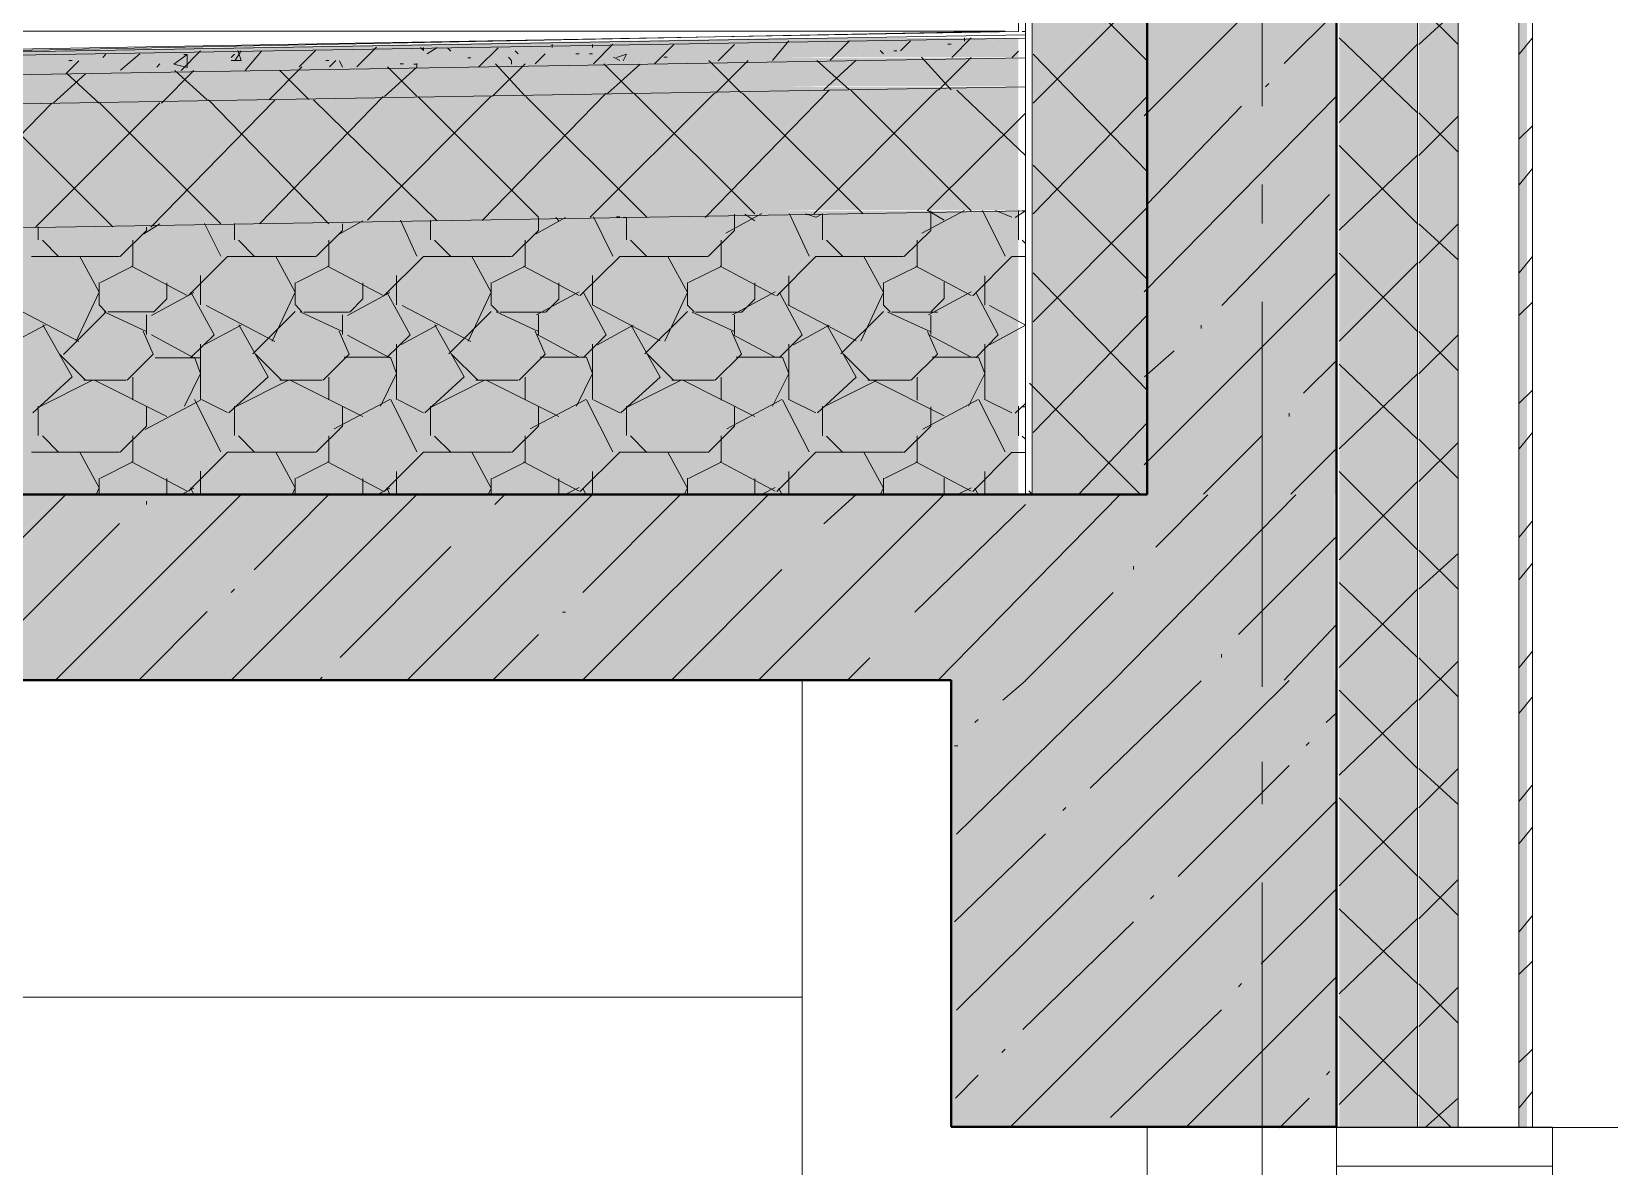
# Model space of a CAD drawing. Header units: millimetres. Extents: x -135211 to 49383, y -8033 to 228499.
# Drawn here: x -1544 to 503, y 60303 to 61775 of the extents above; entities that cross this region are included whole.
import ezdxf

# ---------------------------------------------------------------- set-up
doc = ezdxf.new("R2010")
doc.units = ezdxf.units.MM
doc.layers.add('PDF _Геометрия', color=7, linetype='Continuous', true_color=0x1d1d1d)
doc.layers.add('PDF _Сплошная заливка', color=7, linetype='Continuous', true_color=0xffffff)

msp = doc.modelspace()

# ---------------------------------------------------------------- hatches: boundary and pattern name
at = {"layer": 'PDF _Сплошная заливка', "transparency": 33554559}
h = msp.add_hatch(color=256, dxfattribs=at)
h.paths.add_polyline_path([(396.5, 60354), (396.5, 62474.1), (386.2, 62474.1), (386.2, 60354)])
h.paths.add_polyline_path([(396.5, 53047.7), (386.2, 53047.7), (386.2, 51955.6), (396.5, 51955.6)])
h.paths.add_polyline_path([(396.5, 53454.1), (386.2, 53454.1), (386.2, 53145.1), (396.5, 53145.1)])
h = msp.add_hatch(color=256, dxfattribs=at)
h.paths.add_polyline_path([(-25691.9, 61763.6), (-25780.5, 61766.9), (-25912.9, 61766.9), (-25912.9, 61742.4), (-25806.2, 61742.4), (-25691.9, 61738.2), (-25581.8, 61734), (-25353.2, 61725.5), (-25243.2, 61721.3), (-25014.6, 61712.8), (-24904.5, 61708.6), (-24676, 61700.1), (-24565.9, 61695.9), (-24451.6, 61691.6), (-24341.5, 61687.4), (-24227.2, 61683.2), (-24117.2, 61679), (-24002.9, 61674.7), (-23892.8, 61670.5), (-23892.8, 61695.9), (-24002.9, 61700.1), (-24117.2, 61704.3), (-24227.2, 61708.6), (-24455.8, 61717), (-24565.9, 61721.3), (-24680.2, 61725.5), (-24790.2, 61729.7), (-25018.8, 61738.2), (-25128.9, 61742.4), (-25243.2, 61746.7), (-25353.2, 61750.9), (-25581.8, 61759.4)])
h.paths.add_polyline_path([(-263.8, 61742.4), (-263.8, 61766.9), (-569.8, 61766.9), (-763.3, 61763.6), (-1017.3, 61759.4), (-1267.1, 61755.1), (-1521.1, 61750.9), (-2020.6, 61742.4), (-2274.5, 61738.2), (-2524.3, 61734), (-2778.3, 61729.7), (-3028, 61725.5), (-3282, 61721.3), (-3781.5, 61712.8), (-4035.5, 61708.6), (-4285.3, 61704.3), (-4539.2, 61700.1), (-5038.7, 61691.6), (-5292.7, 61687.4), (-5542.5, 61683.2), (-5796.5, 61679), (-6046.2, 61674.7), (-6300.2, 61670.5), (-22601.7, 61666.3), (-22601.7, 61640.9), (-6300.2, 61645.1), (-6046.2, 61649.3), (-5796.5, 61653.6), (-5542.5, 61657.8), (-5292.7, 61662), (-5038.7, 61666.3), (-4539.2, 61674.7), (-4285.3, 61679), (-4035.5, 61683.2), (-3781.5, 61687.4), (-3282, 61695.9), (-3028, 61700.1), (-2778.3, 61704.3), (-2524.3, 61708.6), (-2274.5, 61712.8), (-2020.6, 61717), (-1521.1, 61725.5), (-1267.1, 61729.7), (-1017.3, 61734), (-763.3, 61738.2), (-513.6, 61742.4)])
h = msp.add_hatch(color=256, dxfattribs=at)
h.paths.add_polyline_path([(-25691.9, 61738.2), (-25779.1, 61741.4), (-25912.9, 61741.4), (-25912.9, 61704.3), (-25806.2, 61704.3), (-25691.9, 61700.1), (-25581.8, 61695.9), (-25353.2, 61687.4), (-25243.2, 61683.2), (-25014.6, 61674.7), (-24904.5, 61670.5), (-24676, 61662), (-24565.9, 61657.8), (-24451.6, 61653.6), (-24341.5, 61649.3), (-24227.2, 61645.1), (-24117.2, 61640.9), (-24002.9, 61636.6), (-23892.8, 61632.4), (-23892.8, 61670.5), (-24002.9, 61674.7), (-24117.2, 61679), (-24227.2, 61683.2), (-24455.8, 61691.6), (-24565.9, 61695.9), (-24680.2, 61700.1), (-24790.2, 61704.3), (-25018.8, 61712.8), (-25128.9, 61717), (-25243.2, 61721.3), (-25353.2, 61725.5), (-25581.8, 61734)])
h.paths.add_polyline_path([(-263.8, 61704.3), (-263.8, 61741.4), (-572.7, 61741.4), (-763.3, 61738.2), (-1017.3, 61734), (-1267.1, 61729.7), (-1521.1, 61725.5), (-2020.6, 61717), (-2274.5, 61712.8), (-2524.3, 61708.6), (-2778.3, 61704.3), (-3028, 61700.1), (-3282, 61695.9), (-3781.5, 61687.4), (-4035.5, 61683.2), (-4285.3, 61679), (-4539.2, 61674.7), (-5038.7, 61666.3), (-5292.7, 61662), (-5542.5, 61657.8), (-5796.5, 61653.6), (-6046.2, 61649.3), (-6300.2, 61645.1), (-22601.7, 61640.9), (-22601.7, 61602.8), (-6300.2, 61607), (-6046.2, 61611.2), (-5796.5, 61615.5), (-5542.5, 61619.7), (-5292.7, 61623.9), (-5038.7, 61628.2), (-4539.2, 61636.6), (-4285.3, 61640.9), (-4035.5, 61645.1), (-3781.5, 61649.3), (-3282, 61657.8), (-3028, 61662), (-2778.3, 61666.3), (-2524.3, 61670.5), (-2274.5, 61674.7), (-2020.6, 61679), (-1521.1, 61687.4), (-1267.1, 61691.6), (-1017.3, 61695.9), (-763.3, 61700.1), (-513.6, 61704.3)])
h = msp.add_hatch(color=256, dxfattribs=at)
h.paths.add_polyline_path([(-25691.9, 61700.1), (-25779.3, 61703.4), (-25912.9, 61703.4), (-25912.9, 61543.5), (-25806.2, 61543.5), (-25691.9, 61539.3), (-25581.8, 61535), (-25353.2, 61526.6), (-25243.2, 61522.3), (-25014.6, 61513.9), (-24904.5, 61509.6), (-24676, 61501.2), (-24565.9, 61496.9), (-24451.6, 61492.7), (-24341.5, 61488.5), (-24227.2, 61484.2), (-24117.2, 61480), (-24002.9, 61475.8), (-23892.8, 61471.5), (-23892.8, 61632.4), (-24002.9, 61636.6), (-24117.2, 61640.9), (-24227.2, 61645.1), (-24455.8, 61653.6), (-24565.9, 61657.8), (-24680.2, 61662), (-24790.2, 61666.3), (-25018.8, 61674.7), (-25128.9, 61679), (-25243.2, 61683.2), (-25353.2, 61687.4), (-25581.8, 61695.9)])
h.paths.add_polyline_path([(-263.8, 61543.5), (-263.8, 61703.4), (-572.3, 61703.4), (-763.3, 61700.1), (-1017.3, 61695.9), (-1267.1, 61691.6), (-1521.1, 61687.4), (-2020.6, 61679), (-2274.5, 61674.7), (-2524.3, 61670.5), (-2778.3, 61666.3), (-3028, 61662), (-3282, 61657.8), (-3781.5, 61649.3), (-4035.5, 61645.1), (-4285.3, 61640.9), (-4539.2, 61636.6), (-5038.7, 61628.2), (-5292.7, 61623.9), (-5542.5, 61619.7), (-5796.5, 61615.5), (-6046.2, 61611.2), (-6300.2, 61607), (-22601.7, 61602.8), (-22601.7, 61441.9), (-6300.2, 61446.1), (-6046.2, 61450.4), (-5796.5, 61454.6), (-5542.5, 61458.8), (-5292.7, 61463.1), (-5038.7, 61467.3), (-4539.2, 61475.8), (-4285.3, 61480), (-4035.5, 61484.2), (-3781.5, 61488.5), (-3282, 61496.9), (-3028, 61501.2), (-2778.3, 61505.4), (-2524.3, 61509.6), (-2274.5, 61513.9), (-2020.6, 61518.1), (-1521.1, 61526.6), (-1267.1, 61530.8), (-1017.3, 61535), (-763.3, 61539.3), (-513.6, 61543.5)])
h = msp.add_hatch(color=256, dxfattribs=at)
h.paths.add_polyline_path([(-25691.9, 61539.3), (-25779.5, 61542.5), (-25912.9, 61542.5), (-25912.9, 61175.2), (-23892.8, 61175.2), (-23892.8, 61471.5), (-24002.9, 61475.8), (-24117.2, 61480), (-24227.2, 61484.2), (-24455.8, 61492.7), (-24565.9, 61496.9), (-24680.2, 61501.2), (-24790.2, 61505.4), (-25018.8, 61513.9), (-25128.9, 61518.1), (-25243.2, 61522.3), (-25353.2, 61526.6), (-25581.8, 61535)])
h.paths.add_polyline_path([(-263.8, 61175.2), (-263.8, 61542.5), (-571.9, 61542.5), (-763.3, 61539.3), (-1017.3, 61535), (-1267.1, 61530.8), (-1521.1, 61526.6), (-2020.6, 61518.1), (-2274.5, 61513.9), (-2524.3, 61509.6), (-2778.3, 61505.4), (-3028, 61501.2), (-3282, 61496.9), (-3781.5, 61488.5), (-4035.5, 61484.2), (-4285.3, 61480), (-4539.2, 61475.8), (-5038.7, 61467.3), (-5292.7, 61463.1), (-5542.5, 61458.8), (-5796.5, 61454.6), (-6046.2, 61450.4), (-6300.2, 61446.1), (-22601.7, 61441.9), (-22601.7, 61175.2)])
h = msp.add_hatch(color=256, dxfattribs=at)
h.paths.add_polyline_path([(-89594.3, 60933.9), (-89594.3, 61174.9), (-103546, 61174.9), (-103546, 60933.9)])
h.paths.add_polyline_path([(146.8, 60933.9), (146.8, 61174.9), (-22999.7, 61174.9), (-22999.7, 60933.9)])
h.paths.add_polyline_path([(-23351, 60933.9), (-23351, 61174.9), (-26352.2, 61174.9), (-26352.2, 60933.9)])
h.paths.add_polyline_path([(-26398.8, 60933.9), (-26398.8, 61174.9), (-44097.3, 61174.9), (-44097.3, 60933.9)])
h.paths.add_polyline_path([(-45350.3, 60933.9), (-45350.3, 61174.9), (-51128.4, 61174.9), (-51128.4, 60933.9)])
h.paths.add_polyline_path([(-77398.8, 60933.9), (-77398.8, 61174.9), (-79396.8, 61174.9), (-79396.8, 60933.9)])
h.paths.add_polyline_path([(-82897.6, 60933.9), (-82897.6, 61174.9), (-86097.8, 61174.9), (-86097.8, 60933.9)])

# ---------------------------------------------------------------- linework, layer by layer
at = {"layer": 'PDF _Геометрия', "color": 7, "lineweight": 9}
for points in [[(305.6, 62372.6), (385.9, 62372.6), (385.9, 60353.3), (385.9, 62474.1), (114.6, 62474.1)], [(386.2, 60353.2), (403.4, 60353.2), (403.4, 62474.1), (386.2, 62474.1)], [(-22594, 61174.2), (-254.6, 61174.2), (-254.6, 61542.5), (-254.6, 61703.4), (-254.6, 61741.4), (-254.6, 61766.9), (-254.6, 61771.1), (-254.6, 61775.3), (-254.6, 62372.2), (-258.7, 62372.2)], [(-258.9, 61174.6), (-245.9, 61174.6), (-245.9, 62372.6), (-258.9, 62372.6)], [(-244.5, 61174.5), (-96.7, 61174.5), (-96.7, 62372.5), (-244.5, 62372.5)], [(149, 62372.9), (149, 60353.8), (-100.6, 60353.8)], [(152.7, 60353.3), (254.3, 60353.3), (254.3, 62372.5), (152.7, 62372.5)], [(256.1, 60353.1), (306.9, 60353.1), (306.9, 62372.4), (256.1, 62372.4)], [(-6291.6, 61669.6), (-263.4, 61775.3), (-263.4, 62296)], [(52.5, 61678.6), (52.5, 62178.1)], [(-1788, 61775.8), (-280.9, 61775.8), (-1788, 61746.2)], [(-258.7, 61775.3), (-254.6, 61775.3)], [(52.5, 61526.2), (52.5, 61577)], [(52.5, 60925.1), (52.5, 61424.6)], [(-7144, 60522.4), (-544.2, 60522.4), (-544.2, 60933.1), (-544.2, 52855.9)], [(-544.2, 60933.1), (-7144, 60933.1)], [(-351.1, 60933.8), (-550, 60933.8)], [(52.5, 60772.7), (52.5, 60827.7)], [(52.5, 60171.6), (52.5, 60671.2)], [(-47.3, 60353), (1061.5, 60353), (1061.5, 60653.6)], [(-239.1, 60353.6), (-52.8, 60353.6)], [(-96.7, 56975.1), (-96.7, 60353.2)], [(305.6, 60353.3), (385.9, 60353.3)], [(429.7, 60353.6), (429.7, 60277.3)]]:
    msp.add_lwpolyline(points, dxfattribs=at)
at = {"layer": 'PDF _Геометрия', "color": 7, "lineweight": 40}
for points in [[(-96.7, 62372.5), (-96.7, 61174.5), (-22994.2, 61174.5)], [(-350.9, 60353.8), (149, 60353.8), (149, 60933.7), (149, 61174.9), (149, 62372.9), (-100.6, 62372.9)], [(-22998.7, 60933.8), (-351.1, 60933.8), (-351.1, 60353.8)]]:
    msp.add_lwpolyline(points, dxfattribs=at)
at = {"layer": 'PDF _Геометрия', "lineweight": 9}
for points in [[(-100.6, 61666), (149, 61915.8)], [(-96.7, 61737.5), (-244.5, 61885.7)], [(-244.5, 61682.5), (-96.7, 61830.7)], [(306.9, 61758.5), (256.1, 61809.3)], [(256.1, 61758.5), (306.9, 61805.2)], [(81.1, 61733.7), (149, 61801.5)], [(-582.9, 61737.9), (-561.7, 61763.3)], [(-508, 61738.1), (-482.8, 61763.5)], [(-416.8, 61750.5), (-403.8, 61763.2)], [(-350.1, 61741.7), (-324.8, 61767.1)], [(-333.6, 61767.1), (-333.6, 61762.9)], [(-289.7, 61763.2), (-289.7, 61763.2)], [(254.3, 61669.9), (152.7, 61767.2)], [(386.2, 61745.9), (403.4, 61767.1)], [(-1451.9, 61741.8), (-1447.9, 61746.1)], [(-1429.1, 61725.2), (-1404, 61746.4)], [(-1350.1, 61724.9), (-1325.1, 61750.3)], [(-1346.7, 61745.7), (-1342.6, 61745.7)], [(-1285.4, 61737.9), (-1272.4, 61737.9), (-1276.5, 61750.6)], [(-1285.2, 61741.7), (-1281.2, 61745.9)], [(-1280.5, 61737.4), (-1272.4, 61750.1)], [(-1267.1, 61724.6), (-1246.1, 61750)], [(-1254.9, 61742.1), (-1254.9, 61742.1)], [(-1197, 61729.5), (-1175.9, 61750.7)], [(-1175.9, 61742.2), (-1175.9, 61742.2)], [(-1122.1, 61729.6), (-1096.9, 61755.1)], [(-1039.6, 61754.8), (-1035.5, 61750.6), (-1035.5, 61754.8)], [(-1030.9, 61746.3), (-1018, 61754.8)], [(-1004.5, 61754.2), (-1000.4, 61750)], [(-978.2, 61741.4), (-974.1, 61741.4)], [(-964.2, 61729), (-939, 61754.4)], [(-925.5, 61742.2), (-921.5, 61737.9)], [(-916.7, 61750.5), (-912.7, 61746.3)], [(-890.6, 61733.5), (-877.6, 61746.2)], [(-868.8, 61754.6), (-868.8, 61758.9)], [(-837.8, 61746.5), (-833.7, 61746.5)], [(-820.2, 61746.4), (-816.2, 61746.4)], [(-816.2, 61758.7), (-816.2, 61754.5)], [(-815, 61733.6), (-789.8, 61759)], [(-789.2, 61742.1), (-781.1, 61737.9)], [(-785.3, 61741.6), (-772.3, 61745.8), (-776.4, 61737.4)], [(-736.1, 61733.4), (-710.9, 61758.7)], [(-723.7, 61741.9), (-719.6, 61741.9)], [(-653.1, 61737.3), (-631.9, 61758.4)], [(-465.2, 61746), (-465.2, 61746)], [(-443, 61750.6), (-438.9, 61746.4)], [(-425.4, 61750.5), (-421.3, 61750.5)], [(-351.1, 61699.9), (-389.4, 61742.3)], [(-377.5, 61750.4), (-377.5, 61750.4)], [(-367.2, 61699.4), (-324.8, 61741.7)], [(-355.2, 61758.8), (-351.1, 61758.8)], [(-271.6, 61741.5), (-263.4, 61750)], [(-96.7, 61593.6), (-244.5, 61746)], [(152.7, 61657.2), (254.3, 61758.8)], [(-1516.2, 61682.2), (-1474.2, 61720.4)], [(-1500, 61720.3), (-1483, 61737.3)], [(-1456.7, 61682.6), (-1498.7, 61720.7)], [(-1495.8, 61737.8), (-1491.8, 61737.8)], [(-1381.7, 61729.3), (-1377.7, 61733.5)], [(-1375.9, 61682.6), (-1333.8, 61725)], [(-1316.3, 61686.8), (-1358.4, 61724.9)], [(-1235.6, 61687.2), (-1193.4, 61729.6)], [(-1184.7, 61687.2), (-1222.7, 61725.3)], [(-1162.4, 61737.9), (-1158.4, 61737.9)], [(-1157.7, 61729.4), (-1149.6, 61737.8)], [(-1140.8, 61728.9), (-1144.9, 61737.4)], [(-1086.5, 61690.9), (-1044.3, 61729)], [(-1044.3, 61691.4), (-1082.4, 61729.4)], [(-1065.9, 61733.3), (-1061.8, 61733.3)], [(-1048.3, 61733.2), (-1044.3, 61733.2)], [(-1044.3, 61729.4), (-1044.3, 61733.7)], [(-946.1, 61691.3), (-903.9, 61733.6)], [(-903.9, 61691.3), (-942.1, 61733.6)], [(-921.5, 61733.2), (-921.5, 61737.5)], [(-763.5, 61695.4), (-801.7, 61733.5)], [(-797, 61694.9), (-754.7, 61733.1)], [(-623.1, 61695.4), (-665.4, 61737.7)], [(-656.7, 61695.3), (-614.4, 61737.6)], [(-623.1, 61737.2), (-623.1, 61737.2)], [(-482.8, 61699.6), (-525.1, 61737.6)], [(-516.3, 61699.9), (-474, 61738)], [(-529.2, 61538.7), (-368.7, 61699.5)], [(57.2, 61703.5), (61.2, 61707.8)], [(-1678.9, 61517.3), (-1518.1, 61682.4)], [(-1538.7, 61521.9), (-1377.7, 61682.8)], [(-1298.7, 61525.9), (-1455.7, 61682.5)], [(-1389.7, 61521.3), (-1228.5, 61686.4)], [(-1158.4, 61525.8), (-1314.7, 61686.6)], [(-1248.6, 61526), (-1088.2, 61691.1)], [(-1018, 61529.9), (-1178.5, 61686.6)], [(-1108.4, 61530.6), (-947.8, 61691.5)], [(-886.4, 61534.6), (-1043, 61691.2)], [(-959.5, 61530), (-798.6, 61695.2)], [(-746, 61534.6), (-902.8, 61691.1)], [(-819.2, 61534.6), (-658.2, 61695.5)], [(-605.6, 61538.7), (-762.6, 61695.3)], [(-670.3, 61534.1), (-509.1, 61699.2)], [(-465.2, 61538.6), (-621.6, 61695.2)], [(-324.8, 61542.8), (-481.3, 61699.4)], [(-254.6, 61614.4), (-343.5, 61699.1)], [(-244.5, 61538.6), (-96.7, 61691)], [(-100.6, 61437.4), (149, 61691.4)], [(-1439.1, 61521.7), (-1596, 61678.3)], [(-381.9, 61542.5), (-254.6, 61669.5)], [(-96.5, 61551.2), (26.1, 61678.3)], [(306.9, 61618.9), (256.1, 61669.7)], [(256.1, 61614.6), (306.9, 61665.4)], [(386.2, 61635.9), (403.4, 61652.8)], [(254.3, 61525.9), (152.7, 61627.5)], [(-96.7, 61453.9), (-244.5, 61602.1)], [(152.7, 61517.5), (254.3, 61614.8)], [(386.2, 61576.6), (403.4, 61597.8)], [(0.3, 61420), (140.2, 61564)], [(-666.1, 61483.2), (-631.9, 61517.2), (-631.9, 61538.3)], [(-643.2, 61513.7), (-596.8, 61539.1)], [(-605.6, 61529.7), (-618.6, 61538.2)], [(-535.4, 61483.9), (-560.6, 61538.9)], [(-526.6, 61534.6), (-539.6, 61538.8)], [(-526, 61534.5), (-517.8, 61538.8), (-517.8, 61504.9)], [(-411.7, 61483.2), (-377.5, 61517.1), (-377.5, 61542.5)], [(-389, 61513.6), (-333.6, 61543.2)], [(-359.9, 61530.7), (-381.1, 61543.3)], [(-280.9, 61483.8), (-310.3, 61543)], [(-272.2, 61534.6), (-293.4, 61543)], [(-267.7, 61534), (-254.6, 61542.5), (-258.7, 61542.5)], [(-263.4, 61504.9), (-263.4, 61543)], [(-244.5, 61398.8), (-96.7, 61547.1)], [(-1535.6, 61505.1), (-1535.6, 61522.1)], [(-1429.2, 61483.4), (-1395.3, 61517.3), (-1395.3, 61521.6)], [(-1398.7, 61513), (-1377.7, 61525.7)], [(-1298.7, 61484), (-1319.8, 61526.3)], [(-1281.2, 61505.1), (-1281.2, 61526.2)], [(-1174.8, 61483.4), (-1140.8, 61517.2), (-1140.8, 61525.7)], [(-1144.5, 61512.9), (-1114.5, 61529.8)], [(-1044.3, 61483.9), (-1065.4, 61530.5)], [(-1026.7, 61505), (-1026.7, 61530.5)], [(-920.5, 61483.3), (-886.4, 61517.2), (-886.4, 61534.1)], [(-889.4, 61512.8), (-851.3, 61534)], [(-860, 61529.8), (-864.1, 61534)], [(-789.8, 61483.9), (-815, 61534.7)], [(-781.1, 61534.7), (-785.1, 61534.7)], [(-776.4, 61534.2), (-772.3, 61534.2)], [(-772.3, 61505), (-772.3, 61534.6)], [(256.1, 61474.9), (306.9, 61525.8)], [(306.9, 61479.1), (256.1, 61525.8)], [(-1509.3, 61483.4), (-1530.3, 61504.6)], [(-1454.8, 61449.6), (-1412.8, 61470.8), (-1412.8, 61504.7)], [(-1254.9, 61483.3), (-1275.9, 61504.5)], [(-1200.5, 61449.6), (-1158.4, 61470.7), (-1158.4, 61504.6)], [(-1000.4, 61483.3), (-1021.5, 61504.5)], [(-946.1, 61449.5), (-903.9, 61470.7), (-903.9, 61504.5)], [(-746, 61483.3), (-767.1, 61504.4)], [(-691.7, 61449.5), (-649.5, 61470.6), (-649.5, 61504.5)], [(-491.5, 61483.2), (-512.7, 61504.4)], [(-437.4, 61449.5), (-395, 61470.6), (-395, 61504.5)], [(-254.6, 61500.2), (-258.7, 61504.4)], [(-1544.3, 61483.6), (-1430.3, 61483.6)], [(-1486.6, 61373.6), (-1456.7, 61437.1), (-1481.7, 61483.6)], [(-1340.9, 61432.7), (-1290, 61483.5)], [(-1290.1, 61483.5), (-1175.9, 61483.5)], [(-1232.2, 61373.5), (-1202.2, 61437), (-1227.3, 61483.6)], [(-1086.6, 61432.7), (-1035.5, 61483.4)], [(-1035.9, 61483.4), (-921.5, 61483.4)], [(-977.8, 61373.5), (-947.8, 61437), (-972.9, 61483.6)], [(-832.2, 61432.6), (-781.1, 61483.4)], [(-781.7, 61483.4), (-667, 61483.4)], [(-722.6, 61373.4), (-693.3, 61436.9), (-718.5, 61483.5)], [(-577.1, 61432.5), (-526.6, 61483.3)], [(-526.6, 61483.3), (-412.6, 61483.3)], [(-468.2, 61373.4), (-438.9, 61436.9), (-464.1, 61483.4)], [(-322.7, 61432.5), (-272.2, 61483.3)], [(-271.8, 61483.2), (-254.6, 61483.2)], [(254.3, 61386.2), (152.7, 61487.8)], [(152.7, 61373.5), (254.3, 61475.2)], [(386.2, 61462.3), (403.4, 61483.4)], [(-1342.6, 61432.9), (-1414.6, 61471)], [(-1325.1, 61420.6), (-1325.1, 61458.7)], [(-1088.2, 61432.8), (-1160.3, 61470.9)], [(-1070.6, 61420.5), (-1070.6, 61458.6)], [(-833.7, 61432.8), (-906, 61470.9)], [(-816.2, 61420.5), (-816.2, 61458.6)], [(-579.3, 61432.7), (-650.9, 61470.9)], [(-561.7, 61420.4), (-561.7, 61458.5)], [(-324.8, 61432.7), (-396.6, 61470.8)], [(-307.3, 61420.4), (-307.3, 61458.5)], [(-96.7, 61310), (-244.5, 61462.4)], [(-100.6, 61213.1), (149, 61462.8)], [(-1456.7, 61420.2), (-1456.7, 61449.8)], [(-1388.8, 61407), (-1333.8, 61436.6)], [(-1385.9, 61411.3), (-1368.9, 61428.3), (-1368.9, 61449.4)], [(-1337.5, 61352.3), (-1307.5, 61381.9), (-1337.5, 61437)], [(-1202.2, 61420.1), (-1202.2, 61449.7)], [(-1134.5, 61407), (-1079.4, 61436.6)], [(-1131.5, 61411.3), (-1114.5, 61428.3), (-1114.5, 61449.4)], [(-1083.1, 61352.2), (-1053.1, 61381.9), (-1083.1, 61437)], [(-947.8, 61420), (-947.8, 61449.7)], [(-888.9, 61407.8), (-833.7, 61437.5)], [(-877.1, 61411.2), (-860, 61428.2), (-860, 61449.4)], [(-827.9, 61352.2), (-798.6, 61381.8), (-827.9, 61436.9)], [(-693.3, 61420), (-693.3, 61449.7)], [(-634.6, 61407.8), (-579.3, 61437.4)], [(-622.7, 61411.2), (-605.6, 61428.1), (-605.6, 61449.3)], [(-573.5, 61352.2), (-544.2, 61381.8), (-573.5, 61436.8)], [(-438.9, 61420), (-438.9, 61449.6)], [(-380.3, 61407.7), (-324.8, 61437.4)], [(-377, 61412.1), (-359.9, 61429.1), (-359.9, 61450.2)], [(-319.1, 61352.1), (-289.7, 61381.8), (-319.1, 61436.8)], [(-1483, 61373.3), (-1571.9, 61419.8)], [(-1447.9, 61411.7), (-1456, 61420.1)], [(-1228.5, 61373.1), (-1317.6, 61419.8)], [(-1193.4, 61411.6), (-1201.5, 61420.1)], [(-974.1, 61373.1), (-1063.3, 61419.7)], [(-939, 61411.6), (-947.1, 61420)], [(-728.4, 61374.1), (-817, 61420.6)], [(-684.6, 61411.5), (-692.7, 61420)], [(-474, 61374), (-562.7, 61420.5)], [(-430.1, 61411.5), (-438.3, 61419.9)], [(-301.1, 61368.9), (-254.6, 61394.3), (-301.1, 61419.7)], [(386.2, 61407.3), (403.4, 61424.2)], [(-1573.7, 61369.2), (-1526.9, 61394.5)], [(-1542.7, 61280.6), (-1491.8, 61327.2), (-1529.7, 61394.9)], [(-1502.9, 61356.2), (-1447.9, 61411.2)], [(-1395.3, 61386), (-1450.2, 61411.4)], [(-1445.5, 61411.4), (-1386.5, 61411.4)], [(-1395.3, 61382.3), (-1395.3, 61407.7)], [(-1319.4, 61369.1), (-1272.4, 61394.5)], [(-1288.3, 61280.5), (-1237.3, 61327.2), (-1275.4, 61394.8)], [(-1257.3, 61357.1), (-1202.2, 61412.1)], [(-1140.8, 61386), (-1195.9, 61411.4)], [(-1191.2, 61411.3), (-1132, 61411.3)], [(-1140.8, 61382.3), (-1140.8, 61407.6)], [(-1064.2, 61369.1), (-1018, 61394.5)], [(-1034, 61280.5), (-982.9, 61327.1), (-1021, 61394.8)], [(-1002.9, 61357.1), (-947.8, 61412.1)], [(-886.4, 61386), (-941.6, 61411.4)], [(-936.8, 61411.3), (-877.6, 61411.3)], [(-886.4, 61382.2), (-886.4, 61407.6)], [(-809.8, 61369), (-763.5, 61394.4)], [(-779.6, 61280.4), (-728.4, 61327), (-766.6, 61394.8)], [(-748.6, 61357), (-693.3, 61412)], [(-631.9, 61385.9), (-687.2, 61411.3)], [(-682.5, 61411.3), (-623.1, 61411.3)], [(-631.9, 61382.2), (-631.9, 61407.5)], [(-555.5, 61369), (-509.1, 61394.4)], [(-524.5, 61280.4), (-474, 61327), (-512.3, 61394.7)], [(-494.3, 61357), (-438.9, 61411.9)], [(-377.5, 61385.8), (-432.9, 61411.3)], [(-428.2, 61411.2), (-368.7, 61411.2)], [(-377.5, 61382.1), (-377.5, 61407.5)], [(-244.5, 61255), (-96.7, 61407.3)], [(-26.5, 61390.1), (-26.5, 61394.4)], [(-1420.4, 61323), (-1386.5, 61356.8), (-1399.4, 61386.5)], [(-1333.8, 61351.9), (-1388.8, 61381.6)], [(-1166.1, 61322.9), (-1132, 61356.8), (-1145, 61386.5)], [(-1079.4, 61351.9), (-1134.5, 61381.5)], [(-911.7, 61322.9), (-877.6, 61356.7), (-890.6, 61386.4)], [(-833.7, 61352.8), (-888.9, 61382.5)], [(-657.3, 61322.9), (-623.1, 61356.7), (-636.1, 61386.4)], [(-579.3, 61352.8), (-634.6, 61382.4)], [(-402.9, 61322.8), (-368.7, 61356.7), (-381.7, 61386.3)], [(-324.8, 61352.7), (-380.3, 61382.4)], [(306.9, 61335.2), (256.1, 61386)], [(256.1, 61331), (306.9, 61381.8)], [(-1474.2, 61322.9), (-1508.2, 61356.8)], [(-1384.1, 61351.9), (-1325.1, 61351.9)], [(-1346.1, 61289.4), (-1325.1, 61331.7), (-1333.1, 61352.9)], [(-1325.1, 61297.8), (-1325.1, 61369.8)], [(-1219.8, 61322.9), (-1253.8, 61356.7)], [(-1138.6, 61352.8), (-1079.4, 61352.8)], [(-1091.7, 61289.3), (-1070.6, 61331.7), (-1078.7, 61352.8)], [(-1070.6, 61297.8), (-1070.6, 61369.8)], [(-965.3, 61322.8), (-999.4, 61356.7)], [(-884.2, 61352.8), (-824.9, 61352.8)], [(-837.3, 61289.2), (-816.2, 61331.6), (-824.3, 61352.8)], [(-816.2, 61297.7), (-816.2, 61369.7)], [(-710.9, 61322.7), (-745, 61356.6)], [(-629.9, 61352.7), (-570.5, 61352.7)], [(-582.9, 61289.2), (-561.7, 61331.6), (-569.9, 61352.7)], [(-561.7, 61297.6), (-561.7, 61369.7)], [(-456.4, 61322.7), (-490.6, 61356.5)], [(-375.6, 61352.7), (-316, 61352.7)], [(-328.5, 61289.1), (-307.3, 61331.5), (-315.4, 61352.7)], [(-307.3, 61297.6), (-307.3, 61369.6)], [(-100, 61327.3), (-61.6, 61361.1)], [(106.4, 61306.2), (149, 61348.6)], [(254.3, 61246.5), (152.7, 61343.9)], [(152.7, 61233.9), (254.3, 61331.2)], [(-1533.3, 61288.9), (-1465.4, 61322.8)], [(-1476.5, 61323.1), (-1421.6, 61323.1)], [(-1368.9, 61275.9), (-1461.9, 61322.4)], [(-1412.8, 61297.3), (-1412.8, 61326.9)], [(-1279, 61288.9), (-1211, 61322.8)], [(-1222.2, 61323.1), (-1167.1, 61323.1)], [(-1114.5, 61275.8), (-1207.7, 61322.4)], [(-1158.4, 61297.2), (-1158.4, 61326.9)], [(-1023.9, 61288.8), (-956.5, 61322.8)], [(-967.9, 61323.1), (-912.7, 61323.1)], [(-860, 61275.8), (-953.4, 61322.4)], [(-903.9, 61297.2), (-903.9, 61326.8)], [(-769.6, 61288.8), (-702.1, 61322.7)], [(-713.5, 61323), (-658.2, 61323)], [(-605.6, 61275.8), (-698.3, 61322.3)], [(-649.5, 61297.1), (-649.5, 61326.7)], [(-515.3, 61288.8), (-447.7, 61322.7)], [(-459.2, 61322.9), (-403.8, 61322.9)], [(-359.9, 61276.7), (-452.8, 61323.3)], [(-395, 61297), (-395, 61326.7)], [(-105.5, 61175), (-249.2, 61319)], [(-1397.1, 61258.8), (-1325.1, 61296.9)], [(-1298.7, 61230), (-1332.7, 61297.8)], [(-1290, 61280.8), (-1324, 61297.7)], [(-1151.5, 61259.7), (-1079.4, 61297.8)], [(-1044.3, 61230), (-1078.3, 61297.7)], [(-1035.5, 61280.7), (-1069.6, 61297.7)], [(-897.2, 61259.7), (-824.9, 61297.8)], [(-789.8, 61229.9), (-824, 61297.6)], [(-781.1, 61280.7), (-815.2, 61297.6)], [(-642.1, 61259.6), (-570.5, 61297.7)], [(-535.4, 61229.8), (-569.6, 61297.6)], [(-526.6, 61280.6), (-560.8, 61297.6)], [(-387.8, 61259.5), (-316, 61297.7)], [(-280.9, 61229.8), (-315.2, 61297.5)], [(-272.2, 61280.6), (-306.4, 61297.5)], [(-267.7, 61280), (-254.6, 61292.7)], [(386.2, 61292.9), (403.4, 61309.9)], [(-1535.6, 61251.2), (-1535.6, 61289.2)], [(-1429.2, 61229.4), (-1395.3, 61263.3), (-1395.3, 61288.7)], [(-1281.2, 61251.1), (-1281.2, 61289.2)], [(-1174.8, 61229.4), (-1140.8, 61263.2), (-1140.8, 61288.7)], [(-1026.7, 61251), (-1026.7, 61289.1)], [(-920.5, 61229.3), (-886.4, 61263.2), (-886.4, 61288.6)], [(-772.3, 61251), (-772.3, 61289.1)], [(-666.1, 61229.2), (-631.9, 61263.2), (-631.9, 61288.5)], [(-517.8, 61250.9), (-517.8, 61289)], [(-411.7, 61229.2), (-377.5, 61263.1), (-377.5, 61288.5)], [(-263.4, 61250.9), (-263.4, 61289)], [(-258.7, 61288.5), (-254.6, 61288.5)], [(87.6, 61275.8), (87.6, 61280.1)], [(-1509.3, 61229.4), (-1530.3, 61250.5)], [(-1454.8, 61195.6), (-1412.8, 61216.8), (-1412.8, 61250.7)], [(-1254.9, 61229.4), (-1275.9, 61250.5)], [(-1200.5, 61195.6), (-1158.4, 61216.8), (-1158.4, 61250.6)], [(-1000.4, 61229.3), (-1021.5, 61250.4)], [(-946.1, 61195.5), (-903.9, 61216.7), (-903.9, 61250.6)], [(-746, 61229.2), (-767.1, 61250.5)], [(-691.7, 61195.5), (-649.5, 61216.6), (-649.5, 61250.5)], [(-491.5, 61229.2), (-512.7, 61250.3)], [(-437.4, 61195.4), (-395, 61216.6), (-395, 61250.5)], [(-254.6, 61246.2), (-258.7, 61250.4)], [(-185.7, 61174.5), (-96.7, 61267.6)], [(-23.6, 61174.8), (52.5, 61251)], [(386.2, 61233.7), (403.4, 61254.9)], [(-1544.3, 61229.5), (-1430.3, 61229.5)], [(-1460.7, 61174.6), (-1456.7, 61183.1), (-1481.7, 61229.7)], [(-1340.9, 61178.7), (-1290, 61229.5)], [(-1290.1, 61229.5), (-1175.9, 61229.5)], [(-1206.3, 61174.6), (-1202.2, 61183.1), (-1227.3, 61229.6)], [(-1086.6, 61178.6), (-1035.5, 61229.5)], [(-1035.9, 61229.5), (-921.5, 61229.5)], [(-951.8, 61174.5), (-947.8, 61183), (-972.9, 61229.6)], [(-832.2, 61178.6), (-781.1, 61229.4)], [(-781.7, 61229.4), (-667, 61229.4)], [(-697.4, 61174.5), (-693.3, 61182.9), (-718.5, 61229.5)], [(-577.1, 61178.6), (-526.6, 61229.3)], [(-526.6, 61229.4), (-412.6, 61229.4)], [(-443, 61174.4), (-438.9, 61182.9), (-464.1, 61229.5)], [(-322.7, 61178.5), (-272.2, 61229.3)], [(-271.8, 61229.2), (-254.6, 61229.2)], [(90.1, 61174.9), (149, 61234.3)], [(306.9, 61195.5), (256.1, 61246.4)], [(256.1, 61191.3), (306.9, 61242.1)], [(-1342.6, 61178.9), (-1414.6, 61217)], [(-1088.2, 61178.9), (-1160.3, 61217)], [(-833.7, 61178.8), (-906, 61216.9)], [(-579.3, 61178.8), (-650.9, 61216.8)], [(-324.8, 61178.7), (-396.6, 61216.8)], [(-1456.7, 61174.6), (-1456.7, 61195.8)], [(-1368.9, 61174.3), (-1368.9, 61195.5)], [(-1325.1, 61175.1), (-1325.1, 61204.7)], [(-1202.2, 61174.6), (-1202.2, 61195.8)], [(-1114.5, 61174.2), (-1114.5, 61195.4)], [(-1070.6, 61175), (-1070.6, 61204.6)], [(-947.8, 61174.5), (-947.8, 61195.7)], [(-860, 61174.2), (-860, 61195.3)], [(-816.2, 61175), (-816.2, 61204.6)], [(-693.3, 61174.5), (-693.3, 61195.6)], [(-605.6, 61174.1), (-605.6, 61195.3)], [(-561.7, 61174.9), (-561.7, 61204.5)], [(-438.9, 61174.4), (-438.9, 61195.6)], [(-359.9, 61175.1), (-359.9, 61196.2)], [(-307.3, 61174.8), (-307.3, 61204.5)], [(254.3, 61102.6), (152.7, 61204.2)], [(152.7, 61089.9), (254.3, 61191.5)], [(-1742.1, 60933.1), (-1500.5, 61174.3)], [(-1513.6, 60933.1), (-1272.4, 61174.4)], [(-1368.9, 61174.3), (-1368.9, 61174.3)], [(-1350.8, 61174.2), (-1333.8, 61182.6)], [(-1333.8, 61174.7), (-1337.9, 61183.1)], [(-1285.9, 60933.1), (-1044.3, 61174.4)], [(-1255.6, 61077), (-1158.4, 61174.4)], [(-1114.5, 61174.2), (-1114.5, 61174.2)], [(-1096.4, 61174.1), (-1079.4, 61182.6)], [(-1079.4, 61174.6), (-1083.4, 61183.1)], [(-1057.4, 60933.2), (-816.2, 61174.5)], [(-943.2, 61161.7), (-930.2, 61174.5)], [(-860, 61174.2), (-860, 61174.2)], [(-850.8, 61175.1), (-833.7, 61183.5)], [(-829.7, 60933.2), (-588, 61174.5)], [(-824.9, 61174.5), (-829, 61183)], [(-828.9, 61047.5), (-702.1, 61174.5)], [(-605.6, 61174.1), (-605.6, 61174.1)], [(-601.2, 60933.3), (-359.9, 61174.6)], [(-596.3, 61175), (-579.3, 61183.5)], [(-570.5, 61174.4), (-574.6, 61182.9)], [(-516.3, 61136.5), (-474, 61174.6)], [(-368.5, 60932.9), (-131.8, 61174.2)], [(-359.9, 61175.1), (-359.9, 61175.1)], [(-341.9, 61174.9), (-324.8, 61183.4)], [(-316, 61174.4), (-320.1, 61182.9)], [(-245.9, 61175.1), (-249.9, 61179.4)], [(-140.8, 60932.9), (96.3, 61174.2)], [(-85.5, 61106.4), (-17.7, 61174.2)], [(-1395.3, 61161.7), (-1395.3, 61165.9)], [(-398.2, 61021.8), (-254.6, 61161.5)], [(-1574.2, 60993), (-1430.3, 61136.9)], [(-974.1, 61137), (-974.1, 61137)], [(386.2, 61119.4), (403.4, 61140.6)], [(-1144, 60963.1), (-1000.4, 61107)], [(-544.2, 61107.1), (-544.2, 61107.1)], [(22.2, 60992.9), (149, 61120)], [(306.9, 61051.6), (256.1, 61102.4)], [(256.1, 61051.6), (306.9, 61098.2)], [(386.2, 61064.4), (403.4, 61085.6)], [(-714.5, 60933.2), (-570.5, 61077.1)], [(-114.2, 61077.2), (-114.2, 61081.4)], [(-1285.2, 61047.4), (-1281.2, 61051.7)], [(-254.9, 60932.9), (-140.6, 61047.2)], [(254.3, 60962.9), (152.7, 61060.3)], [(152.7, 60950.2), (254.3, 61051.8)], [(-1405.3, 60933.7), (-1316.3, 61022.7)], [(-855.3, 61021.8), (-851.3, 61021.8)], [(81.1, 60933.7), (149, 61005.7)], [(-945.6, 60933.5), (-886.4, 60992.7)], [(-430.1, 60992.8), (-430.1, 60992.8)], [(-485.7, 60933.2), (-456.4, 60962.8)], [(-0.2, 60962.9), (-0.2, 60967.2)], [(306.9, 60911.9), (256.1, 60962.7)], [(386.2, 60950.1), (403.4, 60971.2)], [(256.1, 60907.7), (306.9, 60958.4)], [(-1171.2, 60933.2), (-1167.1, 60937.4)], [(-344.2, 60505.4), (87.6, 60933)], [(-343.8, 60733.9), (-140.6, 60932.9)], [(-284, 60907.5), (-254.6, 60932.9)], [(-170.3, 60793.3), (-26.5, 60932.9)], [(-26.5, 60932.9), (-26.5, 60932.9)], [(254.3, 60819), (152.7, 60920.6)], [(152.7, 60810.5), (254.3, 60907.9)], [(386.2, 60890.8), (403.4, 60911.9)], [(-320.1, 60878.6), (-316, 60882.8)], [(135.9, 60878.6), (149, 60891.4)], [(-346.4, 60848.6), (-342.4, 60848.6)], [(109.8, 60848.7), (113.9, 60852.9)], [(-56.4, 60679), (87.6, 60822.9)], [(256.1, 60767.9), (306.9, 60818.8)], [(306.9, 60772.2), (256.1, 60818.8)], [(254.3, 60679.3), (152.7, 60780.9)], [(386.2, 60776.5), (403.4, 60797.7)], [(-274, 60353.8), (149, 60777.1)], [(-206.1, 60764.3), (-202, 60768.5)], [(152.7, 60666.6), (254.3, 60768.1)], [(386.2, 60721.5), (403.4, 60742.7)], [(-346.6, 60620), (-228.3, 60734.3)], [(306.9, 60628.3), (256.1, 60679)], [(51.6, 60565.4), (149, 60662.8)], [(256.1, 60624), (306.9, 60674.8)], [(-92, 60650), (-87.9, 60654.3)], [(254.3, 60539.6), (152.7, 60637)], [(-257.9, 60480.3), (-114.2, 60620)], [(152.7, 60526.8), (254.3, 60624.3)], [(386.2, 60607.2), (403.4, 60628.3)], [(386.2, 60552.2), (403.4, 60569.1)], [(-45.7, 60353.8), (149, 60548.5)], [(22.1, 60535.8), (26.1, 60540)], [(306.9, 60488.5), (256.1, 60539.4)], [(256.1, 60484.3), (306.9, 60535.1)], [(-144, 60366), (-0.2, 60505.8)], [(254.3, 60395.7), (152.7, 60497.2)], [(152.7, 60383), (254.3, 60484.5)], [(-285, 60450.4), (-280.9, 60454.6)], [(386.2, 60437.8), (403.4, 60454.8)], [(-345.4, 60391.3), (-316, 60420.9)], [(136.1, 60421.5), (140.2, 60425.7)], [(75.4, 60352.9), (113.9, 60391)], [(298.1, 60353.1), (255.5, 60395.4)], [(264.3, 60353.1), (306.9, 60391.2)], [(386.2, 60378.6), (403.4, 60399.7)], [(149, 60353.8), (149, 60353.8)]]:
    msp.add_lwpolyline(points, dxfattribs=at)
at = {"layer": 'PDF _Геометрия', "color": 7, "lineweight": 20}
for points in [[(-6291.3, 61669.5), (-254.6, 61771.1), (-254.6, 61775.3), (-258.7, 61775.3)], [(-6291.3, 61665.3), (-254.6, 61766.9), (-254.6, 61771.1)], [(-6291.3, 61639.9), (-254.6, 61741.4), (-254.6, 61766.9)], [(-6291.3, 61601.7), (-254.6, 61703.4), (-254.6, 61741.4)], [(-6291.3, 61440.9), (-254.6, 61542.5), (-254.6, 61703.4)], [(-254.6, 61174.2), (-254.6, 61542.5)], [(149, 60353.8), (149, 60303), (149, 60256.3)], [(150.2, 60302.8), (429.7, 60302.8), (429.7, 60353.6), (150.2, 60353.6)]]:
    msp.add_lwpolyline(points, dxfattribs=at)
at = {"layer": 'PDF _Геометрия', "lineweight": 9}
msp.add_lwpolyline([(-1342.6, 61728.8), (-1359.6, 61733), (-1342.6, 61745.7)], close=True, dxfattribs=at)
at = {"layer": 'PDF _Сплошная заливка', "lineweight": 9, "transparency": 33554559}
for points in [[(-244.5, 62372.5), (-96.7, 62372.5), (-244.5, 61174.5), (-96.7, 61174.5)], [(-100.6, 62372.9), (149, 62372.9), (-100.6, 61174.9), (149, 61174.9)], [(152.7, 62372.5), (254.3, 62372.5), (152.7, 60353.3), (254.3, 60353.3)], [(256.1, 62372.4), (306.9, 62372.4), (256.1, 60353.1), (306.9, 60353.1)], [(-350.9, 60933.7), (149, 60933.7), (-350.9, 60353.7), (149, 60353.7)]]:
    msp.add_solid(points, dxfattribs=at)

doc.saveas('drawing.dxf')
